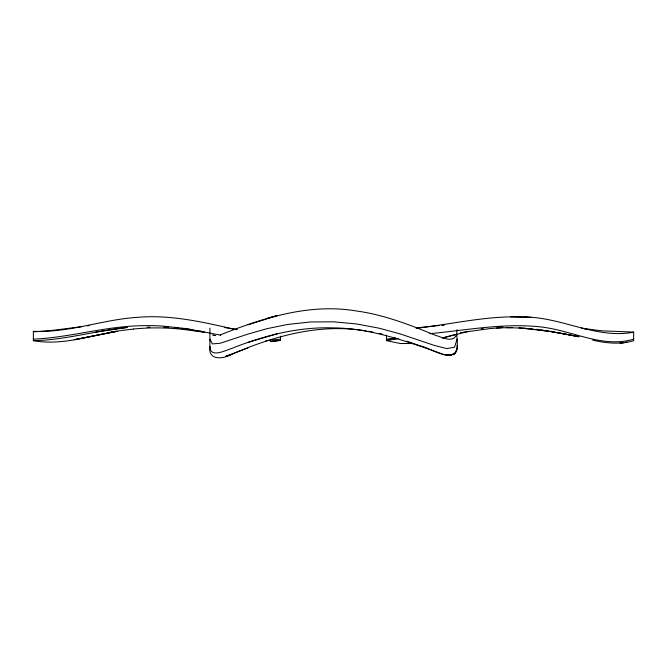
<?xml version="1.0" encoding="UTF-8"?>
<svg xmlns="http://www.w3.org/2000/svg" width="667" height="667" viewBox="0 0 667 667"><rect width="100%" height="100%" fill="white"/><g stroke="black" fill="none" stroke-linecap="round" stroke-linejoin="round"><path stroke-width="1" d="M209.905 328.131L209.905 346.607C210.013 358.796 226.246 350.017 232.283 348.232C264.399 335.393 298.691 326.713 333.5 327.881C370.952 328.281 406.436 341.304 441.287 353.585C448.057 357.095 458.879 354.836 457.095 345.406M456.978 348.241L455.694 352.268M456.528 341.037L457.095 339.153L454.552 347.215L446.848 348.566L434.717 345.539L400.133 333.9L379.148 328.197L356.695 323.97L333.5 321.811L310.305 321.986L287.852 324.42L266.867 328.698L248.099 334.059L220.152 343.28L212.448 343.905L209.905 339.153L210.472 341.037M419.826 345.789C430.849 348.066 442.955 358.446 454.552 353.985C459.88 347.24 455.644 337.352 457.095 329.598M456.511 334.867C452.768 343.638 440.937 336.727 434.717 335.042C409.521 324.704 383.833 314.741 356.695 311.022C309.68 302.985 263.34 317.867 220.152 334.934M455.694 352.668L453.076 354.852M454.552 353.56L451.301 354.869L446.848 354.752L451.301 354.877M210.022 348.791L209.905 346.598C207.812 361.039 223.687 359.063 232.283 354.102C274.112 335.885 320.318 323.12 366.166 330.965M232.283 354.102L225.713 356.32L248.099 347.899M248.099 324.779L277.13 315.591L266.867 318.401M248.099 342.413L277.13 333.767M455.311 334.526L442.571 337.927L468.859 331.332M633.65 339.153C607.62 347.048 581.566 335.401 556.403 329.665A149.808 149.808 0 0 0 540.954 326.938C503.768 322.82 466.658 330.207 429.723 333.692M117.025 331.332L74.295 339.661L117.025 331.299C89.528 335.834 61.531 345.839 33.35 340.645L33.35 331.307C68.618 333.058 102.326 319.585 137.277 317.35C170.86 314.432 204.06 322.278 236.535 329.756M386.468 335.117L386.468 340.645L398.357 338.444M95.84 332.124L127.264 327.455C95.781 330.524 65.108 340.17 33.35 340.645M280.532 339.153L265.8 340.795M87.56 325.846L89.528 325.513M460.397 332.725L462.131 332.433M462.981 332.299L490.195 328.564A212.915 212.915 0 0 1 501.234 327.814M110.647 332.108L112.364 331.841M386.468 340.262L397.365 338.561M633.65 332.199C596.215 339.22 561.472 317.008 524.279 317.017C487.819 315.358 452.134 324.179 416.125 328.306M114.882 331.457L116.517 331.216M81.641 326.722L51.734 330.44L34.367 331.824M117.342 331.09L121.319 330.532M386.468 339.153L395.739 337.902M122.111 330.423L133.375 329.089M270.819 341.587L280.532 340.337L280.532 336.185M270.819 341.554L280.532 340.37M442.396 325.137L444.272 324.929L441.979 325.188M417.309 327.772L439.578 325.438M33.35 339.153C68.334 337.652 102.259 327.122 137.277 325.855A244.706 244.706 0 0 1 161.831 326.013L186.618 328.631L220.735 335.193M413.181 343.538L400.333 343.513L386.468 340.645M496.615 327.997C524.337 326.555 551.817 331.366 578.914 336.668L551.934 331.716L524.279 328.372M510.447 316.825L531.199 317.442L524.279 317.033M168.709 327.372L166.742 327.264A221.152 221.152 0 0 0 163.799 327.155M213.924 335.434L215.699 335.601L212.448 334.901M529.923 328.564L532.133 328.781M176.605 327.922L178.598 328.114M586.618 329.089L581.566 328.206L601.667 330.824L633.65 332.091L633.65 340.695C620.252 344.647 605.995 343.313 592.596 340.087M182.6 328.531L184.609 328.764M536.585 329.281L538.836 329.556M180.507 328.472L182.7 328.748M541.112 329.857L543.413 330.173M187.635 329.148L189.67 329.431M185.676 329.148L188.694 329.581M227.589 328.106L237.469 329.506M545.739 330.515L548.099 330.865M190.228 329.806L193.347 330.29M204.094 332.241L182.7 329.323A239.203 239.203 0 0 0 133.367 329.031M550.5 331.232L552.951 331.624M194.939 330.54L196.54 330.799M557.987 332.433L559.713 332.725M198.999 331.199L201.517 331.624M202.376 331.766L204.094 332.058M196.857 330.524L198.599 330.832M200.333 331.14L202.076 331.441M551.934 331.757L578.914 336.702M224.596 327.547L226.588 327.922M368.059 331.216L373.103 332.166M379.148 333.308L382.074 334.017M406.695 341.187L418.901 345.431M174.737 327.714A267.659 267.659 0 0 1 176.18 327.864M147.149 327.264A221.152 221.152 0 0 1 150.083 327.155M481.215 328.731A247.215 247.215 0 0 1 483.275 328.498M497.699 327.347A247.215 247.215 0 0 1 502.851 327.147M506.378 327.664A212.915 212.915 0 0 1 512.264 327.639M518.884 327.814A212.915 212.915 0 0 1 525.504 328.189M626.805 342.279L619.968 343.055L626.805 342.288"/></g></svg>
